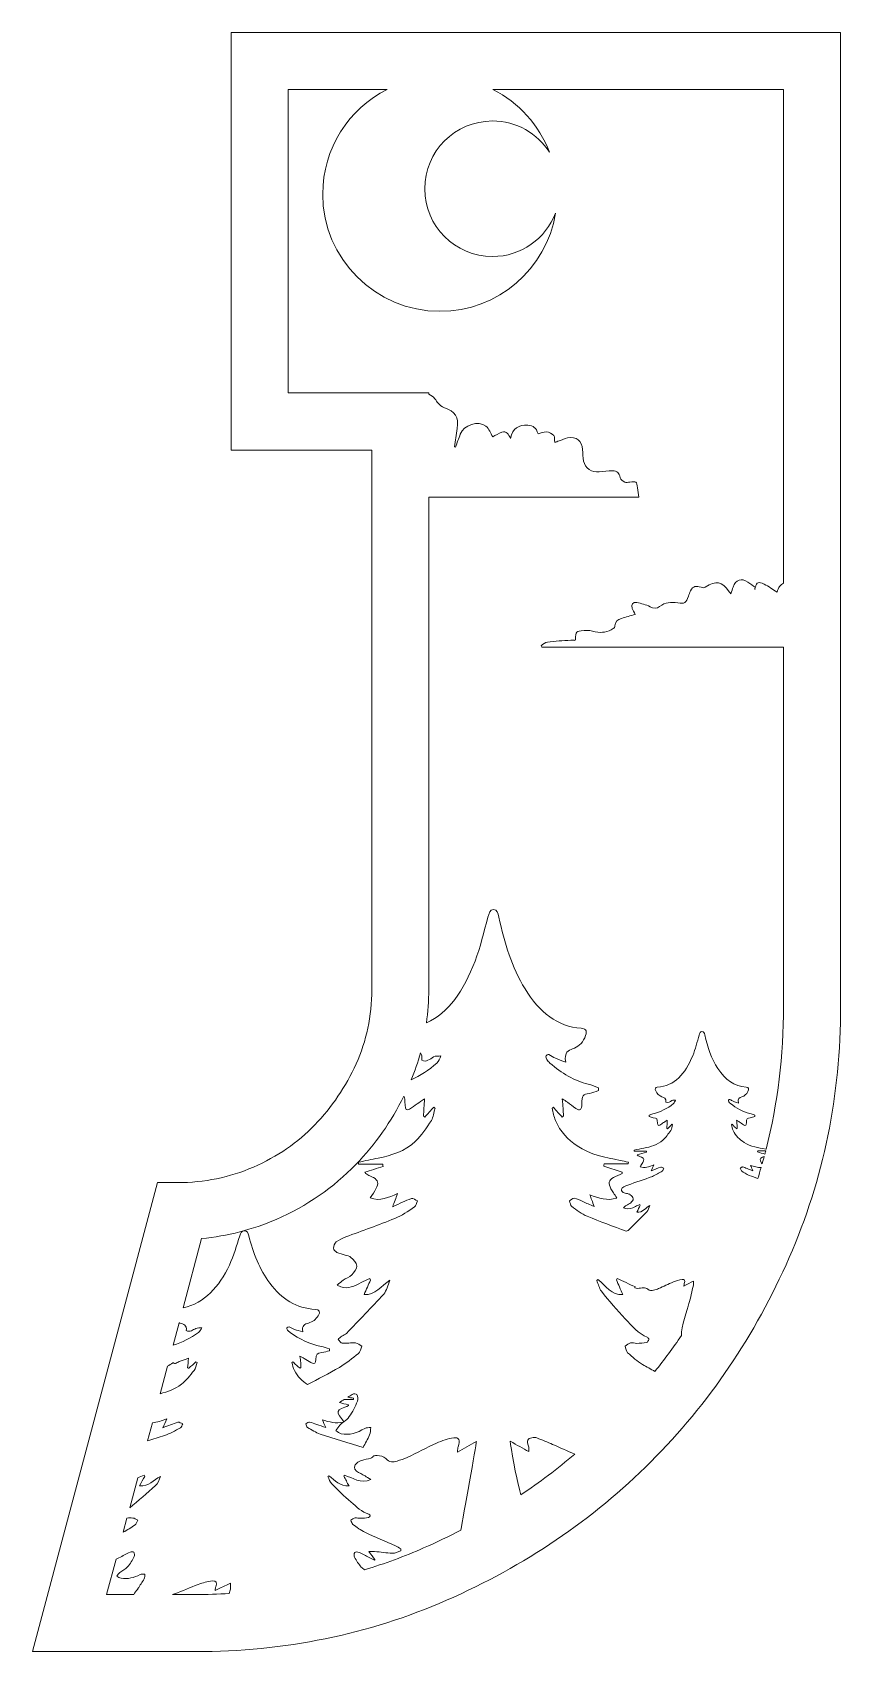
# Model space of a CAD drawing. Header units: millimetres. Extents: x 45 to 171, y -111 to -11.
# Drawn here: x 45.4 to 87.9, y -110.8 to -25.6 of the extents above; entities that cross this region are included whole.
import ezdxf

# ---------------------------------------------------------------- set-up
doc = ezdxf.new("R2010")
doc.units = ezdxf.units.MM
doc.header["$MEASUREMENT"] = 0
doc.layers.add('Layer 2', color=7, linetype='Continuous')

msp = doc.modelspace()

# ---------------------------------------------------------------- linework, layer by layer
at = {"layer": 'Layer 2', "lineweight": 0}
for points, knots in [([(55.817, -25.629), (55.817, -25.629), (55.817, -47.592), (55.817, -47.592), (55.817, -47.592), (63.216, -47.592), (63.216, -47.592), (63.216, -47.592), (63.216, -75.959), (63.216, -75.959), (63.216, -77.361), (62.94, -78.664), (62.394, -79.87), (61.845, -81.077), (61.12, -82.147), (60.221, -83.079), (59.32, -84.013), (58.244, -84.753), (56.991, -85.298), (55.739, -85.843), (54.407, -86.115), (52.998, -86.115), (52.998, -86.115), (51.941, -86.115), (51.941, -86.115), (51.941, -86.115), (45.364, -110.778), (45.364, -110.778), (45.364, -110.778), (53.938, -110.778), (53.938, -110.778), (58.635, -110.778), (63.04, -109.879), (67.151, -108.077), (71.262, -106.277), (74.843, -103.849), (77.897, -100.796), (80.951, -97.742), (83.377, -94.16), (85.179, -90.049), (86.979, -85.938), (87.88, -81.534), (87.88, -76.836), (87.88, -76.836), (87.88, -25.629), (87.88, -25.629), (87.88, -25.629), (55.817, -25.629), (55.817, -25.629)], [0, 0, 0, 0, 1, 1, 1, 2, 2, 2, 3, 3, 3, 4, 4, 4, 5, 5, 5, 6, 6, 6, 7, 7, 7, 8, 8, 8, 9, 9, 9, 10, 10, 10, 11, 11, 11, 12, 12, 12, 13, 13, 13, 14, 14, 14, 15, 15, 15, 16, 16, 16, 16]), ([(83.961, -84.361), (83.954, -84.359), (83.947, -84.357), (83.939, -84.356), (83.55, -84.283), (83.159, -84.225), (82.802, -83.998), (82.567, -83.849), (82.361, -83.657), (82.228, -83.37), (82.186, -83.278), (82.168, -83.17), (82.139, -83.07), (82.139, -83.07), (82.179, -83.045), (82.179, -83.045), (82.216, -83.087), (82.253, -83.131), (82.291, -83.171), (82.33, -83.212), (82.37, -83.249), (82.41, -83.288), (82.41, -83.288), (82.44, -83.259), (82.44, -83.259), (82.438, -83.196), (82.438, -83.132), (82.433, -83.069), (82.427, -83.002), (82.417, -82.936), (82.405, -82.837), (82.468, -82.873), (82.509, -82.893), (82.546, -82.918), (82.621, -82.969), (82.692, -83.028), (82.768, -83.074), (82.885, -83.144), (82.923, -83.114), (82.927, -82.961), (82.933, -82.756), (82.959, -82.728), (83.127, -82.705), (83.209, -82.694), (83.289, -82.659), (83.37, -82.634), (83.37, -82.611), (83.37, -82.587), (83.369, -82.564), (83.279, -82.534), (83.19, -82.496), (83.098, -82.475), (82.729, -82.392), (82.395, -82.207), (82.084, -81.955), (82.053, -81.93), (82.022, -81.903), (82, -81.869), (81.985, -81.846), (81.972, -81.799), (81.981, -81.78), (81.992, -81.758), (82.032, -81.739), (82.052, -81.747), (82.113, -81.77), (82.17, -81.813), (82.23, -81.838), (82.31, -81.871), (82.392, -81.895), (82.501, -81.933), (82.453, -81.683), (82.574, -81.642), (82.684, -81.605), (82.821, -81.56), (82.929, -81.474), (83.004, -81.328), (83.081, -81.179), (83.051, -81.104), (82.912, -81.095), (82.292, -81.057), (81.806, -80.705), (81.424, -80.121), (81.082, -79.598), (80.876, -78.993), (80.732, -78.351), (80.711, -78.255), (80.685, -78.163), (80.587, -78.164), (80.488, -78.165), (80.47, -78.262), (80.442, -78.354), (80.333, -78.718), (80.243, -79.096), (80.101, -79.441), (79.714, -80.382), (79.149, -81.04), (78.238, -81.098), (78.131, -81.104), (78.104, -81.173), (78.155, -81.292), (78.226, -81.454), (78.336, -81.554), (78.482, -81.601), (78.599, -81.638), (78.716, -81.684), (78.69, -81.884), (78.814, -81.946), (78.902, -81.856), (79.002, -81.804), (79.06, -81.774), (79.133, -81.786), (79.199, -81.78), (79.163, -81.839), (79.136, -81.915), (79.089, -81.954), (78.759, -82.228), (78.399, -82.414), (78.004, -82.494), (77.937, -82.508), (77.872, -82.545), (77.806, -82.571), (77.806, -82.591), (77.806, -82.611), (77.805, -82.631), (77.875, -82.656), (77.943, -82.692), (78.014, -82.703), (78.233, -82.736), (78.236, -82.732), (78.248, -82.993), (78.253, -83.098), (78.29, -83.132), (78.364, -83.094), (78.435, -83.057), (78.5, -83.005), (78.568, -82.961), (78.627, -82.923), (78.686, -82.885), (78.764, -82.836), (78.753, -83), (78.743, -83.133), (78.734, -83.266), (78.747, -83.273), (78.759, -83.28), (78.772, -83.287), (78.85, -83.206), (78.928, -83.125), (79.006, -83.043), (79.018, -83.054), (79.03, -83.064), (79.042, -83.074), (79.011, -83.174), (78.998, -83.292), (78.945, -83.369), (78.817, -83.552), (78.686, -83.743), (78.528, -83.882), (78.235, -84.139), (77.888, -84.236), (77.536, -84.299), (77.362, -84.33), (77.19, -84.367), (77.016, -84.402), (77.017, -84.419), (77.018, -84.436), (77.019, -84.454), (77.019, -84.454), (77.661, -84.454), (77.661, -84.454), (77.662, -84.472), (77.664, -84.49), (77.665, -84.507), (77.503, -84.554), (77.341, -84.601), (77.18, -84.648), (77.215, -84.695), (77.251, -84.713), (77.287, -84.729), (77.329, -84.748), (77.372, -84.762), (77.413, -84.783), (77.538, -84.846), (77.556, -84.924), (77.476, -85.059), (77.435, -85.13), (77.387, -85.194), (77.328, -85.282), (77.585, -85.379), (77.804, -85.273), (78.052, -85.175), (78.001, -85.299), (77.967, -85.384), (77.92, -85.501), (78.104, -85.423), (78.258, -85.349), (78.417, -85.298), (78.463, -85.283), (78.523, -85.335), (78.577, -85.356), (78.552, -85.408), (78.536, -85.485), (78.499, -85.507), (78.329, -85.611), (78.158, -85.721), (77.978, -85.789), (77.548, -85.953), (77.113, -86.093), (76.68, -86.246), (76.591, -86.277), (76.501, -86.314), (76.421, -86.369), (76.384, -86.395), (76.356, -86.472), (76.354, -86.527), (76.353, -86.56), (76.406, -86.611), (76.442, -86.628), (76.514, -86.66), (76.591, -86.673), (76.666, -86.695), (76.717, -86.711), (76.777, -86.714), (76.816, -86.75), (76.879, -86.809), (76.965, -86.885), (76.974, -86.965), (76.981, -87.03), (76.897, -87.126), (76.837, -87.181), (76.77, -87.242), (76.683, -87.268), (76.607, -87.316), (76.56, -87.345), (76.517, -87.385), (76.454, -87.435), (76.502, -87.458), (76.523, -87.472), (76.545, -87.479), (76.737, -87.533), (76.913, -87.469), (77.086, -87.371), (77.159, -87.33), (77.237, -87.304), (77.312, -87.271), (77.319, -87.285), (77.325, -87.299), (77.332, -87.313), (77.278, -87.425), (77.225, -87.537), (77.162, -87.67), (77.457, -87.699), (77.625, -87.447), (77.843, -87.313), (77.801, -87.442), (77.76, -87.575), (77.682, -87.655), (77.36, -87.988), (77.027, -88.306), (76.696, -88.627), (76.671, -88.651), (76.637, -88.663), (76.606, -88.677), (75.919, -88.419), (75.232, -88.163), (74.55, -87.885), (74.262, -87.768), (73.995, -87.553), (73.728, -87.36), (73.668, -87.316), (73.651, -87.172), (73.614, -87.075), (73.697, -87.025), (73.784, -86.922), (73.861, -86.935), (74.018, -86.962), (74.169, -87.05), (74.322, -87.115), (74.506, -87.194), (74.689, -87.275), (74.915, -87.374), (74.822, -87.121), (74.756, -86.941), (74.69, -86.76), (75.16, -86.938), (75.594, -87.093), (76.109, -86.928), (75.973, -86.716), (75.879, -86.585), (75.8, -86.441), (75.642, -86.155), (75.679, -85.987), (75.928, -85.853), (76.08, -85.772), (76.236, -85.706), (76.391, -85.633), (76.39, -85.612), (76.389, -85.592), (76.388, -85.571), (76.388, -85.571), (75.423, -85.259), (75.423, -85.259), (75.428, -85.217), (75.433, -85.176), (75.438, -85.135), (75.438, -85.135), (76.708, -85.135), (76.708, -85.135), (76.71, -85.105), (76.711, -85.075), (76.713, -85.046), (76.567, -85.012), (76.422, -84.974), (76.276, -84.945), (75.503, -84.79), (74.725, -84.666), (74.015, -84.182), (73.548, -83.864), (73.14, -83.456), (72.877, -82.843), (72.793, -82.648), (72.756, -82.419), (72.698, -82.205), (72.725, -82.187), (72.751, -82.169), (72.778, -82.151), (72.852, -82.241), (72.925, -82.334), (73.001, -82.421), (73.078, -82.507), (73.159, -82.586), (73.238, -82.669), (73.258, -82.648), (73.278, -82.628), (73.298, -82.608), (73.293, -82.473), (73.293, -82.338), (73.283, -82.204), (73.272, -82.061), (73.251, -81.919), (73.228, -81.709), (73.353, -81.785), (73.433, -81.827), (73.508, -81.881), (73.656, -81.989), (73.797, -82.115), (73.949, -82.213), (74.18, -82.362), (74.256, -82.299), (74.265, -81.972), (74.276, -81.536), (74.329, -81.477), (74.662, -81.427), (74.826, -81.403), (74.985, -81.328), (75.145, -81.277), (75.145, -81.277), (75.144, -81.126), (75.144, -81.126), (74.964, -81.063), (74.787, -80.982), (74.605, -80.938), (73.872, -80.76), (73.208, -80.365), (72.589, -79.829), (72.529, -79.777), (72.467, -79.719), (72.423, -79.646), (72.393, -79.597), (72.368, -79.497), (72.386, -79.456), (72.407, -79.41), (72.487, -79.369), (72.527, -79.386), (72.648, -79.436), (72.76, -79.526), (72.88, -79.58), (73.038, -79.651), (73.201, -79.702), (73.417, -79.783), (73.324, -79.25), (73.563, -79.163), (73.783, -79.084), (74.054, -78.988), (74.269, -78.805), (74.418, -78.494), (74.57, -78.177), (74.511, -78.016), (74.234, -77.997), (73.002, -77.916), (72.037, -77.166), (71.278, -75.922), (70.598, -74.809), (70.189, -73.518), (69.904, -72.151), (69.861, -71.947), (69.811, -71.75), (69.615, -71.752), (69.419, -71.754), (69.383, -71.96), (69.328, -72.157), (69.111, -72.934), (68.932, -73.739), (68.65, -74.474), (68.059, -76.015), (67.256, -77.197), (66.094, -77.718), (66.173, -77.142), (66.216, -76.556), (66.216, -75.959), (66.216, -75.959), (66.216, -50.076), (66.216, -50.076), (66.216, -50.076), (77.261, -50.076), (77.261, -50.076), (77.239, -49.897), (77.224, -49.741), (77.201, -49.587), (77.148, -49.235), (77.146, -49.237), (76.786, -49.279), (76.697, -49.29), (76.591, -49.313), (76.52, -49.277), (76.426, -49.228), (76.314, -49.14), (76.287, -49.047), (76.213, -48.786), (76.145, -48.686), (75.872, -48.679), (75.642, -48.674), (75.411, -48.713), (75.18, -48.739), (74.795, -48.784), (74.44, -48.554), (74.358, -48.172), (74.316, -47.977), (74.32, -47.771), (74.309, -47.57), (74.281, -47.099), (73.981, -46.858), (73.52, -46.959), (73.345, -46.997), (73.18, -47.074), (73.01, -47.133), (72.936, -47.159), (72.862, -47.184), (72.839, -47.192), (72.827, -47.058), (72.859, -46.896), (72.793, -46.823), (72.701, -46.723), (72.539, -46.653), (72.4, -46.64), (72.26, -46.627), (72.113, -46.699), (71.965, -46.736), (71.847, -46.419), (71.732, -46.306), (71.421, -46.288), (70.963, -46.261), (70.624, -46.433), (70.522, -46.991), (70.405, -46.749), (70.295, -46.578), (70.067, -46.658), (69.887, -46.72), (69.721, -46.823), (69.58, -46.893), (69.465, -46.709), (69.386, -46.474), (69.224, -46.343), (68.82, -46.018), (68.047, -46.274), (67.873, -46.758), (67.791, -46.986), (67.705, -47.213), (67.621, -47.44), (67.602, -47.435), (67.583, -47.43), (67.565, -47.424), (67.615, -47.103), (67.67, -46.783), (67.716, -46.461), (67.802, -45.853), (67.602, -45.556), (67.016, -45.364), (66.9, -45.325), (66.799, -45.223), (66.706, -45.134), (66.637, -45.068), (66.599, -44.972), (66.537, -44.897), (66.444, -44.784), (66.333, -44.705), (66.216, -44.657), (66.216, -44.657), (66.216, -44.592), (66.216, -44.592), (66.216, -44.592), (58.817, -44.592), (58.817, -44.592), (58.817, -44.592), (58.817, -28.63), (58.817, -28.63), (58.817, -28.63), (64.022, -28.63), (64.022, -28.63), (62.015, -29.647), (60.636, -31.725), (60.636, -34.13), (60.636, -37.536), (63.398, -40.298), (66.805, -40.298), (69.868, -40.298), (72.403, -38.063), (72.884, -35.136), (72.369, -36.468), (71.078, -37.415), (69.564, -37.415), (67.596, -37.415), (66, -35.82), (66, -33.852), (66, -31.884), (67.596, -30.289), (69.564, -30.289), (70.826, -30.289), (71.932, -30.947), (72.565, -31.936), (72.017, -30.5), (70.95, -29.321), (69.593, -28.63), (69.593, -28.63), (84.88, -28.63), (84.88, -28.63), (84.88, -28.63), (84.88, -54.598), (84.88, -54.598), (84.72, -54.663), (84.597, -54.822), (84.542, -55.072), (84.317, -54.928), (84.102, -54.764), (83.864, -54.645), (83.56, -54.494), (83.46, -54.533), (83.402, -54.815), (83.27, -54.721), (83.138, -54.626), (83.004, -54.533), (82.679, -54.307), (82.344, -54.422), (82.225, -54.797), (82.19, -54.907), (82.149, -55.016), (82.104, -55.147), (82.061, -55.095), (82.041, -55.073), (82.024, -55.049), (81.618, -54.477), (81.348, -54.429), (80.749, -54.81), (80.698, -54.843), (80.6, -54.836), (80.538, -54.811), (80.281, -54.71), (80.125, -54.751), (79.989, -54.99), (79.937, -55.08), (79.905, -55.182), (79.872, -55.281), (79.756, -55.628), (79.672, -55.691), (79.313, -55.631), (78.965, -55.573), (78.646, -55.592), (78.357, -55.823), (78.202, -55.947), (78.042, -55.923), (77.856, -55.831), (77.64, -55.723), (77.395, -55.655), (77.155, -55.616), (76.933, -55.581), (76.851, -55.701), (76.918, -55.918), (76.951, -56.023), (77.016, -56.117), (77.076, -56.234), (76.824, -56.307), (76.587, -56.372), (76.353, -56.447), (76.165, -56.509), (76.02, -56.614), (76.007, -56.84), (76.004, -56.891), (75.963, -56.958), (75.919, -56.984), (75.627, -57.157), (75.32, -57.233), (74.975, -57.144), (74.784, -57.095), (74.578, -57.066), (74.382, -57.081), (73.945, -57.114), (73.946, -57.128), (73.93, -57.558), (73.929, -57.569), (73.914, -57.58), (73.898, -57.602), (73.831, -57.599), (73.757, -57.589), (73.684, -57.594), (73.274, -57.62), (72.862, -57.637), (72.455, -57.687), (72.339, -57.702), (72.234, -57.815), (72.124, -57.882), (72.136, -57.911), (72.148, -57.939), (72.16, -57.967), (72.16, -57.967), (84.88, -57.967), (84.88, -57.967), (84.88, -57.967), (84.88, -76.836), (84.88, -76.836), (84.88, -79.435), (84.569, -81.95), (83.961, -84.361)], [0, 0, 0, 0, 1, 1, 1, 2, 2, 2, 3, 3, 3, 4, 4, 4, 5, 5, 5, 6, 6, 6, 7, 7, 7, 8, 8, 8, 9, 9, 9, 10, 10, 10, 11, 11, 11, 12, 12, 12, 13, 13, 13, 14, 14, 14, 15, 15, 15, 16, 16, 16, 17, 17, 17, 18, 18, 18, 19, 19, 19, 20, 20, 20, 21, 21, 21, 22, 22, 22, 23, 23, 23, 24, 24, 24, 25, 25, 25, 26, 26, 26, 27, 27, 27, 28, 28, 28, 29, 29, 29, 30, 30, 30, 31, 31, 31, 32, 32, 32, 33, 33, 33, 34, 34, 34, 35, 35, 35, 36, 36, 36, 37, 37, 37, 38, 38, 38, 39, 39, 39, 40, 40, 40, 41, 41, 41, 42, 42, 42, 43, 43, 43, 44, 44, 44, 45, 45, 45, 46, 46, 46, 47, 47, 47, 48, 48, 48, 49, 49, 49, 50, 50, 50, 51, 51, 51, 52, 52, 52, 53, 53, 53, 54, 54, 54, 55, 55, 55, 56, 56, 56, 57, 57, 57, 58, 58, 58, 59, 59, 59, 60, 60, 60, 61, 61, 61, 62, 62, 62, 63, 63, 63, 64, 64, 64, 65, 65, 65, 66, 66, 66, 67, 67, 67, 68, 68, 68, 69, 69, 69, 70, 70, 70, 71, 71, 71, 72, 72, 72, 73, 73, 73, 74, 74, 74, 75, 75, 75, 76, 76, 76, 77, 77, 77, 78, 78, 78, 79, 79, 79, 80, 80, 80, 81, 81, 81, 82, 82, 82, 83, 83, 83, 84, 84, 84, 85, 85, 85, 86, 86, 86, 87, 87, 87, 88, 88, 88, 89, 89, 89, 90, 90, 90, 91, 91, 91, 92, 92, 92, 93, 93, 93, 94, 94, 94, 95, 95, 95, 96, 96, 96, 97, 97, 97, 98, 98, 98, 99, 99, 99, 100, 100, 100, 101, 101, 101, 102, 102, 102, 103, 103, 103, 104, 104, 104, 105, 105, 105, 106, 106, 106, 107, 107, 107, 108, 108, 108, 109, 109, 109, 110, 110, 110, 111, 111, 111, 112, 112, 112, 113, 113, 113, 114, 114, 114, 115, 115, 115, 116, 116, 116, 117, 117, 117, 118, 118, 118, 119, 119, 119, 120, 120, 120, 121, 121, 121, 122, 122, 122, 123, 123, 123, 124, 124, 124, 125, 125, 125, 126, 126, 126, 127, 127, 127, 128, 128, 128, 129, 129, 129, 130, 130, 130, 131, 131, 131, 132, 132, 132, 133, 133, 133, 134, 134, 134, 135, 135, 135, 136, 136, 136, 137, 137, 137, 138, 138, 138, 139, 139, 139, 140, 140, 140, 141, 141, 141, 142, 142, 142, 143, 143, 143, 144, 144, 144, 145, 145, 145, 146, 146, 146, 147, 147, 147, 148, 148, 148, 149, 149, 149, 150, 150, 150, 151, 151, 151, 152, 152, 152, 153, 153, 153, 154, 154, 154, 155, 155, 155, 156, 156, 156, 157, 157, 157, 158, 158, 158, 159, 159, 159, 160, 160, 160, 161, 161, 161, 162, 162, 162, 163, 163, 163, 164, 164, 164, 165, 165, 165, 166, 166, 166, 167, 167, 167, 168, 168, 168, 169, 169, 169, 170, 170, 170, 171, 171, 171, 172, 172, 172, 173, 173, 173, 174, 174, 174, 175, 175, 175, 176, 176, 176, 177, 177, 177, 178, 178, 178, 179, 179, 179, 180, 180, 180, 181, 181, 181, 182, 182, 182, 183, 183, 183, 184, 184, 184, 185, 185, 185, 186, 186, 186, 187, 187, 187, 188, 188, 188, 189, 189, 189, 190, 190, 190, 191, 191, 191, 192, 192, 192, 193, 193, 193, 194, 194, 194, 195, 195, 195, 196, 196, 196, 197, 197, 197, 198, 198, 198, 199, 199, 199, 200, 200, 200, 201, 201, 201, 202, 202, 202, 203, 203, 203, 204, 204, 204, 205, 205, 205, 206, 206, 206, 207, 207, 207, 208, 208, 208, 209, 209, 209, 210, 210, 210, 210]), ([(83.391, -54.872), (83.39, -54.879), (83.388, -54.885), (83.387, -54.893), (83.386, -54.9), (83.366, -54.904), (83.354, -54.909), (83.367, -54.896), (83.379, -54.884), (83.391, -54.872)], [0, 0, 0, 0, 1, 1, 1, 2, 2, 2, 3, 3, 3, 3]), ([(66.466, -79.508), (66.582, -79.443), (66.726, -79.47), (66.858, -79.456), (66.786, -79.582), (66.734, -79.745), (66.64, -79.828), (66.217, -80.204), (65.769, -80.501), (65.293, -80.711), (65.483, -80.248), (65.647, -79.776), (65.779, -79.292), (65.837, -79.379), (65.868, -79.498), (65.846, -79.679), (66.093, -79.809), (66.268, -79.618), (66.466, -79.508)], [0, 0, 0, 0, 1, 1, 1, 2, 2, 2, 3, 3, 3, 4, 4, 4, 5, 5, 5, 6, 6, 6, 6]), ([(59.151, -95.995), (59.083, -95.866), (59.053, -95.714), (59.006, -95.573), (59.028, -95.561), (59.049, -95.549), (59.071, -95.537), (59.131, -95.597), (59.19, -95.658), (59.252, -95.715), (59.314, -95.773), (59.379, -95.825), (59.443, -95.88), (59.459, -95.866), (59.476, -95.853), (59.492, -95.839), (59.488, -95.75), (59.488, -95.66), (59.48, -95.572), (59.471, -95.477), (59.454, -95.383), (59.435, -95.244), (59.537, -95.294), (59.602, -95.322), (59.662, -95.358), (59.782, -95.429), (59.896, -95.513), (60.019, -95.578), (60.206, -95.677), (60.267, -95.635), (60.274, -95.418), (60.284, -95.129), (60.327, -95.09), (60.597, -95.057), (60.729, -95.041), (60.857, -94.992), (60.987, -94.957), (60.987, -94.924), (60.986, -94.891), (60.986, -94.858), (60.841, -94.815), (60.697, -94.762), (60.55, -94.733), (59.956, -94.614), (59.419, -94.353), (58.918, -93.998), (58.869, -93.963), (58.82, -93.925), (58.784, -93.876), (58.76, -93.844), (58.739, -93.778), (58.754, -93.751), (58.771, -93.72), (58.835, -93.693), (58.868, -93.704), (58.966, -93.737), (59.056, -93.797), (59.154, -93.833), (59.282, -93.88), (59.413, -93.914), (59.589, -93.967), (59.513, -93.614), (59.707, -93.556), (59.884, -93.504), (60.104, -93.44), (60.278, -93.319), (60.399, -93.113), (60.521, -92.903), (60.474, -92.796), (60.25, -92.784), (59.253, -92.73), (58.472, -92.233), (57.857, -91.408), (57.306, -90.67), (56.975, -89.815), (56.745, -88.909), (56.71, -88.773), (56.669, -88.643), (56.511, -88.644), (56.352, -88.646), (56.323, -88.782), (56.279, -88.912), (56.102, -89.427), (55.958, -89.961), (55.73, -90.448), (55.19, -91.6), (54.434, -92.449), (53.287, -92.708), (53.287, -92.708), (54.261, -89.056), (54.261, -89.056), (55.627, -88.928), (56.943, -88.591), (58.188, -88.049), (59.798, -87.348), (61.209, -86.377), (62.381, -85.162), (63.397, -84.107), (64.243, -82.902), (64.903, -81.574), (64.949, -81.654), (64.958, -81.787), (64.968, -82.041), (64.978, -82.264), (65.052, -82.337), (65.199, -82.255), (65.339, -82.177), (65.469, -82.067), (65.604, -81.973), (65.721, -81.891), (65.839, -81.811), (65.993, -81.705), (65.971, -82.057), (65.953, -82.34), (65.935, -82.623), (65.959, -82.638), (65.984, -82.653), (66.009, -82.667), (66.164, -82.494), (66.319, -82.321), (66.474, -82.148), (66.498, -82.17), (66.521, -82.192), (66.545, -82.214), (66.484, -82.426), (66.459, -82.679), (66.353, -82.841), (66.099, -83.232), (65.839, -83.638), (65.525, -83.934), (64.943, -84.483), (64.254, -84.69), (63.554, -84.824), (63.209, -84.89), (62.865, -84.969), (62.521, -85.042), (62.523, -85.079), (62.524, -85.116), (62.526, -85.153), (62.526, -85.153), (63.803, -85.153), (63.803, -85.153), (63.805, -85.191), (63.807, -85.229), (63.81, -85.267), (63.488, -85.367), (63.167, -85.468), (62.846, -85.568), (62.916, -85.666), (62.987, -85.705), (63.058, -85.739), (63.142, -85.779), (63.228, -85.809), (63.31, -85.854), (63.557, -85.99), (63.593, -86.154), (63.435, -86.443), (63.352, -86.593), (63.257, -86.731), (63.14, -86.917), (63.651, -87.123), (64.086, -86.897), (64.578, -86.689), (64.478, -86.954), (64.411, -87.134), (64.317, -87.383), (64.683, -87.219), (64.989, -87.061), (65.305, -86.952), (65.396, -86.92), (65.515, -87.031), (65.622, -87.076), (65.571, -87.186), (65.541, -87.349), (65.467, -87.397), (65.129, -87.618), (64.79, -87.853), (64.432, -87.999), (63.578, -88.347), (62.713, -88.645), (61.854, -88.971), (61.677, -89.038), (61.497, -89.116), (61.338, -89.234), (61.265, -89.289), (61.209, -89.453), (61.205, -89.571), (61.203, -89.641), (61.308, -89.75), (61.38, -89.785), (61.523, -89.853), (61.676, -89.88), (61.825, -89.928), (61.926, -89.961), (62.045, -89.968), (62.123, -90.046), (62.249, -90.172), (62.42, -90.333), (62.437, -90.503), (62.45, -90.642), (62.284, -90.846), (62.165, -90.963), (62.031, -91.093), (61.859, -91.149), (61.708, -91.25), (61.614, -91.313), (61.529, -91.398), (61.404, -91.505), (61.499, -91.554), (61.54, -91.584), (61.585, -91.598), (61.966, -91.714), (62.316, -91.576), (62.66, -91.368), (62.804, -91.281), (62.959, -91.226), (63.109, -91.156), (63.122, -91.185), (63.135, -91.214), (63.148, -91.244), (63.042, -91.483), (62.936, -91.722), (62.811, -92.006), (63.396, -92.067), (63.73, -91.531), (64.163, -91.244), (64.08, -91.519), (63.998, -91.803), (63.844, -91.974), (63.203, -92.684), (62.542, -93.361), (61.885, -94.043), (61.818, -94.113), (61.72, -94.128), (61.643, -94.183), (61.571, -94.234), (61.508, -94.306), (61.441, -94.368), (61.517, -94.434), (61.59, -94.55), (61.668, -94.556), (61.9, -94.573), (62.134, -94.527), (62.366, -94.547), (62.479, -94.557), (62.586, -94.66), (62.696, -94.721), (62.639, -94.849), (62.604, -95.026), (62.519, -95.095), (62.193, -95.361), (61.861, -95.625), (61.512, -95.831), (60.962, -96.155), (60.397, -96.436), (59.839, -96.738), (59.56, -96.549), (59.319, -96.315), (59.151, -95.995)], [0, 0, 0, 0, 1, 1, 1, 2, 2, 2, 3, 3, 3, 4, 4, 4, 5, 5, 5, 6, 6, 6, 7, 7, 7, 8, 8, 8, 9, 9, 9, 10, 10, 10, 11, 11, 11, 12, 12, 12, 13, 13, 13, 14, 14, 14, 15, 15, 15, 16, 16, 16, 17, 17, 17, 18, 18, 18, 19, 19, 19, 20, 20, 20, 21, 21, 21, 22, 22, 22, 23, 23, 23, 24, 24, 24, 25, 25, 25, 26, 26, 26, 27, 27, 27, 28, 28, 28, 29, 29, 29, 30, 30, 30, 31, 31, 31, 32, 32, 32, 33, 33, 33, 34, 34, 34, 35, 35, 35, 36, 36, 36, 37, 37, 37, 38, 38, 38, 39, 39, 39, 40, 40, 40, 41, 41, 41, 42, 42, 42, 43, 43, 43, 44, 44, 44, 45, 45, 45, 46, 46, 46, 47, 47, 47, 48, 48, 48, 49, 49, 49, 50, 50, 50, 51, 51, 51, 52, 52, 52, 53, 53, 53, 54, 54, 54, 55, 55, 55, 56, 56, 56, 57, 57, 57, 58, 58, 58, 59, 59, 59, 60, 60, 60, 61, 61, 61, 62, 62, 62, 63, 63, 63, 64, 64, 64, 65, 65, 65, 66, 66, 66, 67, 67, 67, 68, 68, 68, 69, 69, 69, 70, 70, 70, 71, 71, 71, 72, 72, 72, 73, 73, 73, 74, 74, 74, 75, 75, 75, 76, 76, 76, 77, 77, 77, 78, 78, 78, 79, 79, 79, 80, 80, 80, 81, 81, 81, 82, 82, 82, 83, 83, 83, 84, 84, 84, 85, 85, 85, 86, 86, 86, 86]), ([(83.896, -84.62), (83.768, -84.581), (83.639, -84.542), (83.51, -84.503), (83.51, -84.503), (83.518, -84.445), (83.518, -84.445), (83.518, -84.445), (83.942, -84.445), (83.942, -84.445), (83.927, -84.504), (83.912, -84.562), (83.896, -84.62)], [0, 0, 0, 0, 1, 1, 1, 2, 2, 2, 3, 3, 3, 4, 4, 4, 4]), ([(83.749, -85.134), (83.732, -85.108), (83.714, -85.083), (83.7, -85.058), (83.62, -84.924), (83.639, -84.845), (83.764, -84.783), (83.796, -84.766), (83.83, -84.753), (83.862, -84.739), (83.827, -84.871), (83.786, -85.002), (83.749, -85.134)], [0, 0, 0, 0, 1, 1, 1, 2, 2, 2, 3, 3, 3, 4, 4, 4, 4]), ([(83.528, -85.902), (83.376, -85.847), (83.223, -85.794), (83.071, -85.736), (82.926, -85.681), (82.791, -85.58), (82.657, -85.489), (82.627, -85.469), (82.618, -85.402), (82.599, -85.356), (82.641, -85.332), (82.685, -85.284), (82.724, -85.29), (82.803, -85.303), (82.879, -85.344), (82.956, -85.375), (83.048, -85.412), (83.141, -85.45), (83.254, -85.496), (83.208, -85.378), (83.174, -85.293), (83.141, -85.208), (83.328, -85.274), (83.504, -85.33), (83.697, -85.314), (83.641, -85.51), (83.589, -85.708), (83.528, -85.902)], [0, 0, 0, 0, 1, 1, 1, 2, 2, 2, 3, 3, 3, 4, 4, 4, 5, 5, 5, 6, 6, 6, 7, 7, 7, 8, 8, 8, 9, 9, 9, 9]), ([(80.134, -91.508), (80.059, -91.834), (79.99, -92.162), (79.897, -92.48), (79.819, -92.746), (79.493, -93.724), (79.508, -94.152), (79.066, -94.803), (78.597, -95.43), (78.111, -96.042), (77.892, -95.922), (77.673, -95.805), (77.456, -95.679), (77.18, -95.518), (76.926, -95.285), (76.676, -95.058), (76.605, -94.994), (76.583, -94.835), (76.539, -94.72), (76.633, -94.658), (76.723, -94.566), (76.822, -94.544), (76.93, -94.519), (77.046, -94.573), (77.158, -94.57), (77.334, -94.565), (77.511, -94.55), (77.685, -94.518), (77.726, -94.511), (77.773, -94.426), (77.787, -94.365), (77.795, -94.334), (77.742, -94.246), (77.707, -94.234), (77.241, -94.082), (76.907, -93.641), (76.547, -93.276), (76.109, -92.83), (75.701, -92.33), (75.297, -91.828), (75.183, -91.686), (75.132, -91.454), (75.053, -91.264), (75.053, -91.264), (75.112, -91.212), (75.112, -91.212), (75.511, -91.534), (75.839, -92.066), (76.422, -92.007), (76.298, -91.719), (76.192, -91.474), (76.086, -91.229), (76.1, -91.206), (76.113, -91.183), (76.127, -91.16), (76.442, -91.262), (76.745, -91.489), (77.074, -91.584), (77.067, -91.605), (77.059, -91.624), (77.051, -91.644), (77.099, -91.656), (77.148, -91.68), (77.196, -91.677), (77.301, -91.672), (77.406, -91.641), (77.51, -91.644), (77.588, -91.647), (77.681, -91.662), (77.739, -91.717), (77.837, -91.81), (77.931, -91.81), (78.036, -91.778), (78.127, -91.751), (78.219, -91.728), (78.306, -91.689), (78.565, -91.575), (78.821, -91.446), (79.082, -91.338), (79.23, -91.276), (79.384, -91.224), (79.539, -91.203), (79.675, -91.186), (79.707, -91.269), (79.654, -91.425), (79.644, -91.453), (79.644, -91.486), (79.634, -91.557), (79.811, -91.463), (79.964, -91.383), (80.136, -91.292), (80.136, -91.383), (80.148, -91.45), (80.134, -91.508)], [0, 0, 0, 0, 1, 1, 1, 2, 2, 2, 3, 3, 3, 4, 4, 4, 5, 5, 5, 6, 6, 6, 7, 7, 7, 8, 8, 8, 9, 9, 9, 10, 10, 10, 11, 11, 11, 12, 12, 12, 13, 13, 13, 14, 14, 14, 15, 15, 15, 16, 16, 16, 17, 17, 17, 18, 18, 18, 19, 19, 19, 20, 20, 20, 21, 21, 21, 22, 22, 22, 23, 23, 23, 24, 24, 24, 25, 25, 25, 26, 26, 26, 27, 27, 27, 28, 28, 28, 29, 29, 29, 30, 30, 30, 31, 31, 31, 31]), ([(53.081, -93.481), (53.097, -93.486), (53.11, -93.494), (53.126, -93.498), (53.313, -93.55), (53.502, -93.616), (53.459, -93.898), (53.66, -93.985), (53.802, -93.858), (53.962, -93.785), (54.055, -93.742), (54.172, -93.76), (54.279, -93.751), (54.221, -93.834), (54.178, -93.942), (54.103, -93.997), (53.688, -94.299), (53.243, -94.522), (52.767, -94.66), (52.767, -94.66), (53.081, -93.481), (53.081, -93.481)], [0, 0, 0, 0, 1, 1, 1, 2, 2, 2, 3, 3, 3, 4, 4, 4, 5, 5, 5, 6, 6, 6, 7, 7, 7, 7]), ([(52.47, -95.772), (52.569, -95.715), (52.666, -95.656), (52.76, -95.592), (52.768, -95.59), (52.776, -95.587), (52.784, -95.585), (52.815, -95.629), (52.863, -95.639), (52.936, -95.606), (53.003, -95.575), (53.067, -95.537), (53.131, -95.498), (53.279, -95.456), (53.425, -95.408), (53.57, -95.355), (53.556, -95.535), (53.544, -95.695), (53.531, -95.85), (53.551, -95.86), (53.571, -95.869), (53.591, -95.879), (53.717, -95.764), (53.842, -95.65), (53.968, -95.535), (53.987, -95.549), (54.006, -95.564), (54.026, -95.578), (53.976, -95.719), (53.956, -95.887), (53.87, -95.994), (53.665, -96.253), (53.454, -96.523), (53.2, -96.719), (52.863, -96.979), (52.482, -97.122), (52.085, -97.215), (52.085, -97.215), (52.47, -95.772), (52.47, -95.772)], [0, 0, 0, 0, 1, 1, 1, 2, 2, 2, 3, 3, 3, 4, 4, 4, 5, 5, 5, 6, 6, 6, 7, 7, 7, 8, 8, 8, 9, 9, 9, 10, 10, 10, 11, 11, 11, 12, 12, 12, 13, 13, 13, 13]), ([(61.993, -97.804), (61.835, -97.762), (61.676, -97.72), (61.517, -97.678), (61.601, -97.623), (61.685, -97.569), (61.768, -97.514), (61.768, -97.514), (62.252, -97.514), (62.252, -97.514), (62.254, -97.495), (62.255, -97.475), (62.257, -97.455), (62.156, -97.436), (62.056, -97.416), (61.955, -97.398), (62.033, -97.349), (62.111, -97.299), (62.191, -97.254), (62.263, -97.214), (62.399, -97.206), (62.434, -97.262), (62.483, -97.34), (62.506, -97.523), (62.469, -97.606), (62.342, -97.894), (62.204, -98.185), (62.031, -98.423), (61.953, -98.53), (61.855, -98.609), (61.754, -98.687), (61.652, -98.556), (61.578, -98.472), (61.517, -98.38), (61.389, -98.191), (61.419, -98.079), (61.621, -97.991), (61.744, -97.937), (61.87, -97.893), (61.995, -97.844), (61.995, -97.831), (61.994, -97.817), (61.993, -97.804)], [0, 0, 0, 0, 1, 1, 1, 2, 2, 2, 3, 3, 3, 4, 4, 4, 5, 5, 5, 6, 6, 6, 7, 7, 7, 8, 8, 8, 9, 9, 9, 10, 10, 10, 11, 11, 11, 12, 12, 12, 13, 13, 13, 14, 14, 14, 14]), ([(51.425, -99.693), (51.425, -99.693), (51.677, -98.746), (51.677, -98.746), (51.93, -98.729), (52.172, -98.635), (52.434, -98.545), (52.353, -98.72), (52.298, -98.84), (52.222, -99.005), (52.518, -98.896), (52.766, -98.791), (53.022, -98.719), (53.096, -98.698), (53.192, -98.771), (53.278, -98.801), (53.237, -98.874), (53.213, -98.982), (53.153, -99.014), (52.88, -99.16), (52.605, -99.316), (52.315, -99.413), (52.02, -99.511), (51.722, -99.602), (51.425, -99.693)], [0, 0, 0, 0, 1, 1, 1, 2, 2, 2, 3, 3, 3, 4, 4, 4, 5, 5, 5, 6, 6, 6, 7, 7, 7, 8, 8, 8, 8]), ([(59.84, -98.989), (59.792, -98.96), (59.777, -98.865), (59.748, -98.8), (59.815, -98.767), (59.886, -98.699), (59.948, -98.708), (60.075, -98.726), (60.197, -98.784), (60.321, -98.827), (60.47, -98.879), (60.618, -98.933), (60.801, -98.999), (60.726, -98.831), (60.672, -98.711), (60.619, -98.592), (60.986, -98.705), (61.327, -98.8), (61.725, -98.709), (61.659, -98.76), (61.593, -98.812), (61.533, -98.871), (61.455, -98.947), (61.4, -99.065), (61.334, -99.165), (61.424, -99.22), (61.51, -99.306), (61.604, -99.325), (62.04, -99.411), (62.449, -99.278), (62.847, -99.04), (62.938, -98.986), (63.056, -99.009), (63.161, -98.997), (63.144, -99.128), (63.152, -99.278), (63.104, -99.385), (63, -99.613), (62.876, -99.825), (62.76, -100.045), (62.009, -99.809), (61.253, -99.586), (60.506, -99.337), (60.273, -99.26), (60.056, -99.117), (59.84, -98.989)], [0, 0, 0, 0, 1, 1, 1, 2, 2, 2, 3, 3, 3, 4, 4, 4, 5, 5, 5, 6, 6, 6, 7, 7, 7, 8, 8, 8, 9, 9, 9, 10, 10, 10, 11, 11, 11, 12, 12, 12, 13, 13, 13, 14, 14, 14, 15, 15, 15, 15]), ([(67.901, -104.39), (67.262, -104.719), (66.614, -105.037), (65.946, -105.329), (64.936, -105.772), (63.899, -106.15), (62.841, -106.474), (62.777, -106.432), (62.715, -106.388), (62.664, -106.332), (62.527, -106.18), (62.411, -105.999), (62.309, -105.815), (62.274, -105.752), (62.279, -105.616), (62.32, -105.566), (62.356, -105.523), (62.478, -105.529), (62.546, -105.558), (62.727, -105.635), (62.899, -105.737), (63.076, -105.829), (63.171, -105.878), (63.267, -105.927), (63.362, -105.977), (63.37, -105.965), (63.377, -105.953), (63.384, -105.941), (63.287, -105.81), (63.19, -105.679), (63.064, -105.508), (63.206, -105.508), (63.289, -105.501), (63.369, -105.51), (63.68, -105.542), (63.99, -105.599), (64.302, -105.606), (64.449, -105.609), (64.598, -105.522), (64.746, -105.476), (64.744, -105.441), (64.741, -105.406), (64.738, -105.372), (64.647, -105.321), (64.56, -105.263), (64.466, -105.221), (63.93, -104.981), (63.388, -104.756), (62.858, -104.503), (62.634, -104.396), (62.429, -104.242), (62.226, -104.092), (62.169, -104.049), (62.151, -103.944), (62.115, -103.867), (62.191, -103.827), (62.264, -103.765), (62.345, -103.751), (62.432, -103.735), (62.526, -103.77), (62.617, -103.768), (62.759, -103.765), (62.902, -103.755), (63.043, -103.734), (63.076, -103.729), (63.114, -103.673), (63.126, -103.632), (63.132, -103.612), (63.089, -103.553), (63.061, -103.545), (62.684, -103.445), (62.414, -103.153), (62.122, -102.91), (61.767, -102.615), (61.437, -102.284), (61.111, -101.951), (61.018, -101.856), (60.977, -101.703), (60.912, -101.577), (60.928, -101.565), (60.944, -101.554), (60.96, -101.543), (61.284, -101.756), (61.549, -102.109), (62.021, -102.069), (61.92, -101.879), (61.835, -101.716), (61.749, -101.554), (61.76, -101.539), (61.771, -101.523), (61.782, -101.508), (62.221, -101.624), (62.631, -101.989), (63.172, -101.725), (63.039, -101.646), (62.951, -101.591), (62.862, -101.539), (62.713, -101.454), (62.55, -101.389), (62.417, -101.282), (62.257, -101.152), (62.267, -100.991), (62.427, -100.862), (62.503, -100.8), (62.597, -100.758), (62.689, -100.729), (62.845, -100.679), (63.009, -100.656), (63.163, -100.602), (63.215, -100.583), (63.287, -100.528), (63.311, -100.483), (63.375, -100.476), (63.439, -100.47), (63.502, -100.472), (63.657, -100.478), (63.843, -100.51), (63.958, -100.628), (64.151, -100.825), (64.338, -100.825), (64.547, -100.758), (64.727, -100.7), (64.91, -100.651), (65.084, -100.569), (65.599, -100.324), (66.106, -100.05), (66.624, -99.819), (66.919, -99.688), (67.226, -99.576), (67.534, -99.533), (67.804, -99.496), (67.868, -99.674), (67.761, -100.005), (67.742, -100.065), (67.742, -100.135), (67.721, -100.287), (68.074, -100.087), (68.377, -99.915), (68.72, -99.722), (68.72, -99.916), (68.015, -103.665), (67.901, -104.39)], [0, 0, 0, 0, 1, 1, 1, 2, 2, 2, 3, 3, 3, 4, 4, 4, 5, 5, 5, 6, 6, 6, 7, 7, 7, 8, 8, 8, 9, 9, 9, 10, 10, 10, 11, 11, 11, 12, 12, 12, 13, 13, 13, 14, 14, 14, 15, 15, 15, 16, 16, 16, 17, 17, 17, 18, 18, 18, 19, 19, 19, 20, 20, 20, 21, 21, 21, 22, 22, 22, 23, 23, 23, 24, 24, 24, 25, 25, 25, 26, 26, 26, 27, 27, 27, 28, 28, 28, 29, 29, 29, 30, 30, 30, 31, 31, 31, 32, 32, 32, 33, 33, 33, 34, 34, 34, 35, 35, 35, 36, 36, 36, 37, 37, 37, 38, 38, 38, 39, 39, 39, 40, 40, 40, 41, 41, 41, 42, 42, 42, 43, 43, 43, 44, 44, 44, 45, 45, 45, 46, 46, 46, 47, 47, 47, 47]), ([(71.052, -102.539), (71.037, -102.446), (71.016, -102.349), (70.985, -102.243), (70.82, -101.668), (70.518, -100.016), (70.497, -99.713), (70.865, -99.918), (71.172, -100.089), (71.478, -100.26), (71.496, -100.103), (71.48, -100.034), (71.458, -99.968), (71.368, -99.694), (71.415, -99.572), (71.639, -99.532), (71.725, -99.517), (71.82, -99.512), (71.902, -99.542), (72.181, -99.645), (72.457, -99.76), (72.731, -99.881), (73.118, -100.052), (73.504, -100.226), (73.891, -100.398), (72.99, -101.162), (72.044, -101.877), (71.052, -102.539)], [0, 0, 0, 0, 1, 1, 1, 2, 2, 2, 3, 3, 3, 4, 4, 4, 5, 5, 5, 6, 6, 6, 7, 7, 7, 8, 8, 8, 9, 9, 9, 9]), ([(51.839, -102.048), (51.395, -102.45), (50.939, -102.837), (50.483, -103.223), (50.483, -103.223), (50.907, -101.635), (50.907, -101.635), (51.016, -101.584), (51.131, -101.548), (51.244, -101.505), (51.255, -101.525), (51.265, -101.544), (51.276, -101.564), (51.19, -101.722), (51.104, -101.881), (51.003, -102.068), (51.477, -102.109), (51.747, -101.754), (52.098, -101.563), (52.03, -101.746), (51.964, -101.934), (51.839, -102.048)], [0, 0, 0, 0, 1, 1, 1, 2, 2, 2, 3, 3, 3, 4, 4, 4, 5, 5, 5, 6, 6, 6, 7, 7, 7, 7]), ([(50.341, -103.755), (50.442, -103.75), (50.543, -103.746), (50.643, -103.753), (50.734, -103.759), (50.821, -103.828), (50.91, -103.868), (50.864, -103.953), (50.836, -104.07), (50.767, -104.116), (50.564, -104.252), (50.356, -104.381), (50.143, -104.498), (50.143, -104.498), (50.341, -103.755), (50.341, -103.755)], [0, 0, 0, 0, 1, 1, 1, 2, 2, 2, 3, 3, 3, 4, 4, 4, 5, 5, 5, 5]), ([(51.24, -106.959), (51.144, -107.134), (51.023, -107.292), (50.919, -107.462), (50.913, -107.471), (50.91, -107.482), (50.905, -107.491), (50.829, -107.583), (50.758, -107.679), (50.692, -107.778), (50.692, -107.778), (49.268, -107.778), (49.268, -107.778), (49.268, -107.778), (49.765, -105.915), (49.765, -105.915), (49.82, -105.896), (49.871, -105.873), (49.919, -105.847), (50.113, -105.746), (50.303, -105.638), (50.501, -105.547), (50.559, -105.521), (50.669, -105.516), (50.698, -105.553), (50.737, -105.604), (50.756, -105.725), (50.726, -105.781), (50.623, -105.971), (50.512, -106.164), (50.371, -106.322), (50.261, -106.446), (50.099, -106.514), (49.968, -106.619), (49.905, -106.67), (49.86, -106.748), (49.807, -106.813), (49.88, -106.85), (49.95, -106.907), (50.026, -106.92), (50.379, -106.977), (50.71, -106.889), (51.032, -106.731), (51.106, -106.695), (51.201, -106.711), (51.287, -106.702), (51.273, -106.789), (51.279, -106.889), (51.24, -106.959)], [0, 0, 0, 0, 1, 1, 1, 2, 2, 2, 3, 3, 3, 4, 4, 4, 5, 5, 5, 6, 6, 6, 7, 7, 7, 8, 8, 8, 9, 9, 9, 10, 10, 10, 11, 11, 11, 12, 12, 12, 13, 13, 13, 14, 14, 14, 15, 15, 15, 16, 16, 16, 16]), ([(55.783, -107.488), (55.762, -107.567), (55.741, -107.646), (55.721, -107.725), (55.131, -107.758), (54.537, -107.778), (53.938, -107.778), (53.938, -107.778), (52.736, -107.778), (52.736, -107.778), (52.771, -107.767), (52.808, -107.758), (52.843, -107.744), (53.26, -107.582), (53.67, -107.4), (54.09, -107.247), (54.328, -107.16), (54.577, -107.086), (54.826, -107.058), (55.045, -107.033), (55.097, -107.151), (55.01, -107.371), (54.995, -107.41), (54.994, -107.457), (54.978, -107.557), (55.264, -107.425), (55.509, -107.311), (55.786, -107.183), (55.786, -107.312), (55.804, -107.406), (55.783, -107.488)], [0, 0, 0, 0, 1, 1, 1, 2, 2, 2, 3, 3, 3, 4, 4, 4, 5, 5, 5, 6, 6, 6, 7, 7, 7, 8, 8, 8, 9, 9, 9, 10, 10, 10, 10])]:
    msp.add_open_spline(points, degree=3, knots=knots, dxfattribs=at)

doc.saveas('drawing.dxf')
